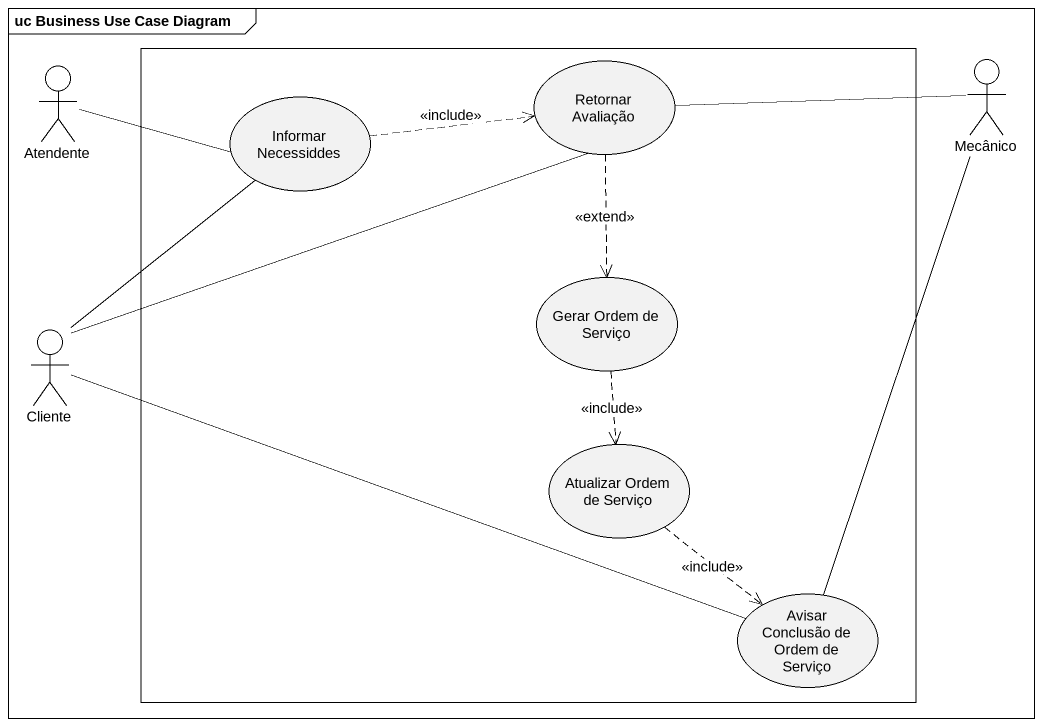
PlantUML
@startuml
mainframe uc Business Use Case Diagram
actor Atendente
rectangle " " as rectangle1 {
  usecase "Retornar Avaliação" as Retornar_Avaliação
  usecase "Informar Necessiddes" as Informar_Necessiddes
  usecase "Gerar Ordem de Serviço" as Gerar_Ordem_de_Serviço
  usecase "Atualizar Ordem de Serviço" as Atualizar_Ordem_de_Serviço
  usecase "Avisar Conclusão de Ordem de Serviço" as Avisar_Conclusão_de_Ordem
}
actor Mecânico
actor Cliente
Atendente -right- Informar_Necessiddes
Retornar_Avaliação ..> Gerar_Ordem_de_Serviço : <<extend>>
Mecânico -left- Retornar_Avaliação
Mecânico -- Avisar_Conclusão_de_Ordem
Informar_Necessiddes .right.> Retornar_Avaliação : <<include>>
Cliente -right- Retornar_Avaliação
Cliente -up- Informar_Necessiddes
Cliente -right- Avisar_Conclusão_de_Ordem
Gerar_Ordem_de_Serviço ..> Atualizar_Ordem_de_Serviço : <<include>>
Atualizar_Ordem_de_Serviço ..> Avisar_Conclusão_de_Ordem : <<include>>
@enduml
